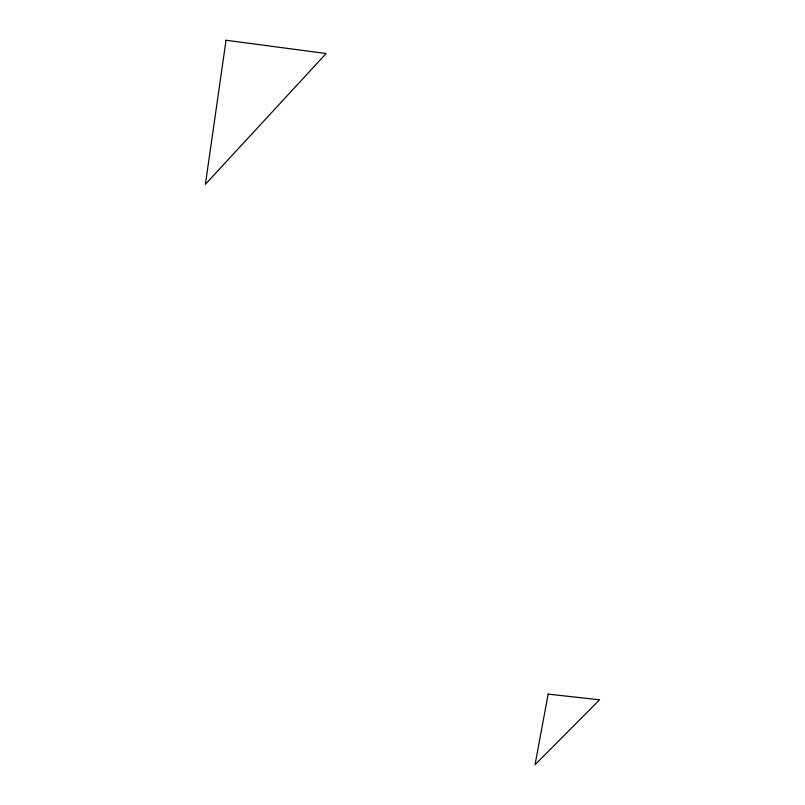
<?xml version="1.0" encoding="UTF-8"?>
<svg xmlns="http://www.w3.org/2000/svg" width="805" height="805" viewBox="0 0 805 805"><rect width="100%" height="100%" fill="white"/><g stroke="black" fill="none" stroke-linecap="round" stroke-linejoin="round"><path stroke-width="1.21" d="M226.044 40.25L205.386 184.335L326.146 53.522L226.044 40.25M548.145 694.121L535.023 764.75L599.614 699.797L548.145 694.121"/></g></svg>
